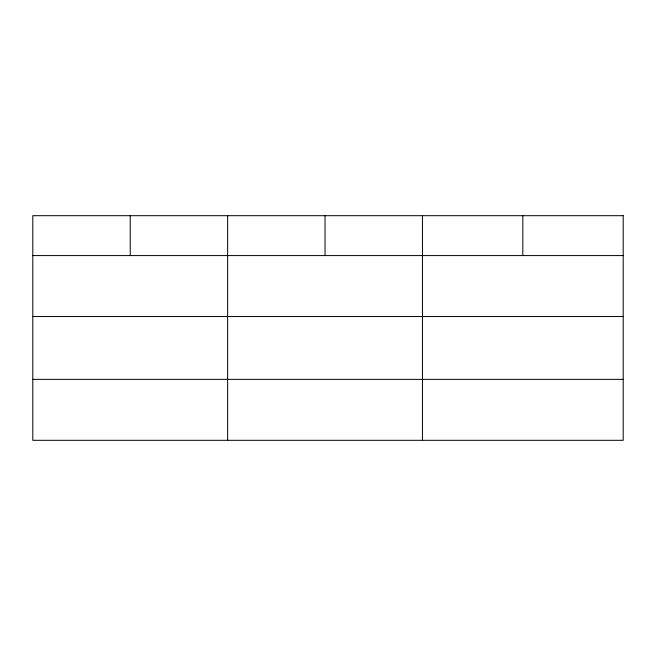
<?xml version="1.0" encoding="UTF-8"?>
<svg xmlns="http://www.w3.org/2000/svg" width="656" height="656" viewBox="0 0 656 656"><rect width="100%" height="100%" fill="white"/><g stroke="black" fill="none" stroke-linecap="round" stroke-linejoin="round"><path stroke-width="0.98" d="M32.8 255.586L623.2 255.586M32.8 316.545L623.2 316.545M32.8 379.348L623.2 379.348M522.832 215.693L522.832 255.586M422.464 215.693L422.464 440.307M325.048 215.693L325.048 255.586M227.632 215.693L227.632 440.307M130.216 215.693L130.216 255.586M623.2 215.693L32.8 215.693L32.8 440.307L623.2 440.307L623.2 215.693"/></g></svg>
